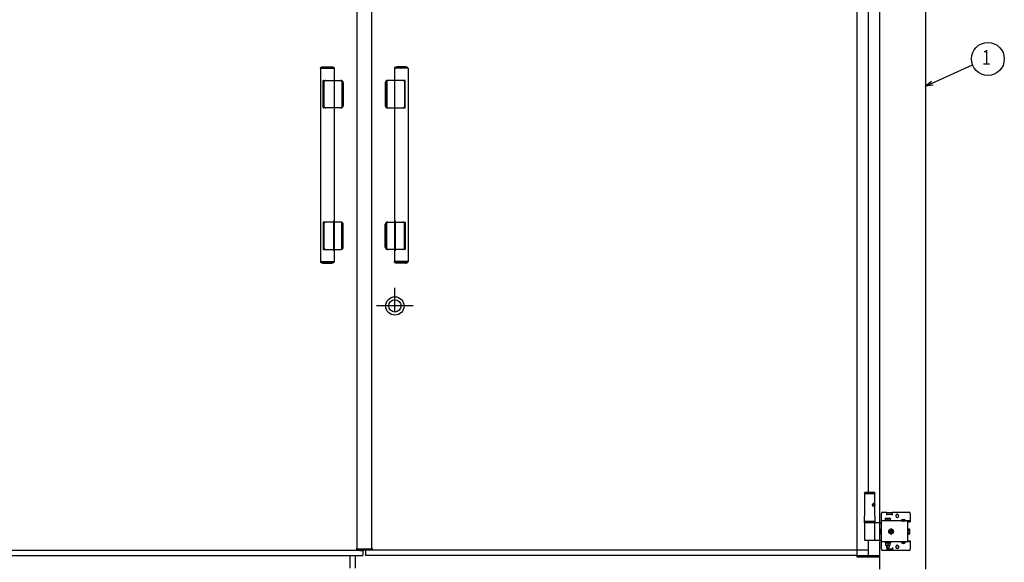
# Model space of a CAD drawing. Units: millimetres, scale not verified. Extents: x -4205 to 4205, y -2970 to 2970.
# Drawn here: x -759 to 1396, y -740 to 448 of the extents above; entities that cross this region are included whole.
import ezdxf
from ezdxf.enums import TextEntityAlignment as Align

# ---------------------------------------------------------------- set-up
doc = ezdxf.new("R2010")
doc.units = ezdxf.units.MM
doc.header["$LTSCALE"] = 12
doc.layers.add('0-3_YKK_A1', color=4, linetype='Continuous')
doc.layers.add('0-4_YKK_D', color=6, linetype='Continuous')
doc.styles.add('ＭＳ ゴシック', font='')
doc.styles.get('ＭＳ ゴシック').set_extended_font_data('MS Gothic')

msp = doc.modelspace()

# ---------------------------------------------------------------- linework, layer by layer
at = {"layer": '0-3_YKK_A1'}
for p, q in [((1223.02, 1630), (1223.02, -755.01)), ((-20.98, 1515.49), (-20.98, -710.61)), ((11.02, 1515.49), (11.02, -710.61)), ((1098.02, 1248.99), (1098.02, -586.01)), ((1123.02, -638.01), (1123.02, 601.99)), ((-95.57, 344.99), (-76.07, 344.99)), ((85.61, 344.99), (66.11, 344.99)), ((-100.82, 341.49), (-100.82, -81.51)), ((-100.82, 341.49), (-70.82, 341.49)), ((-100.52, 341.49), (-100.52, 342.86)), ((-72.1, 343.29), (-99.54, 343.29)), ((-71.12, 342.86), (-71.12, 341.49)), ((-70.82, 341.49), (-70.82, -81.51)), ((60.86, 341.49), (60.86, -81.51)), ((90.86, 341.49), (60.86, 341.49)), ((61.16, 342.86), (61.16, 341.49)), ((62.14, 343.29), (89.58, 343.29)), ((90.56, 341.49), (90.56, 342.86)), ((90.86, 341.49), (90.86, -81.51)), ((-94.73, 255.49), (-94.73, 314.49)), ((-94.23, 314.99), (-70.82, 314.99)), ((-93.82, 284.99), (-93.82, 309.99)), ((-93.32, 312.49), (-93.32, 257.49)), ((-70.82, 314.99), (-55.37, 314.99)), ((-54.02, 312.49), (-54.02, 257.49)), ((-52.87, 257.49), (-52.87, 312.49)), ((-50.82, 309.99), (-50.82, 259.99)), ((40.86, 309.99), (40.86, 259.99)), ((42.91, 257.49), (42.91, 312.49)), ((44.06, 312.49), (44.06, 257.49)), ((60.86, 314.99), (45.41, 314.99)), ((84.27, 314.99), (60.86, 314.99)), ((83.36, 312.49), (83.36, 257.49)), ((83.86, 284.99), (83.86, 309.99)), ((84.77, 255.49), (84.77, 314.49)), ((-93.82, 259.99), (-93.82, 284.99)), ((83.86, 259.99), (83.86, 284.99)), ((-94.73, 4.49), (-94.73, -54.51)), ((-93.32, -52.51), (-93.32, 2.49)), ((-72.32, 7.49), (-72.32, -57.61)), ((-54.02, -52.51), (-54.02, 2.49)), ((-52.87, 2.49), (-52.87, -52.51)), ((42.91, 2.49), (42.91, -52.51)), ((44.06, -52.51), (44.06, 2.49)), ((62.36, 7.49), (62.36, -57.61)), ((83.36, -52.51), (83.36, 2.49)), ((84.77, 4.49), (84.77, -54.51)), ((-93.82, -0.01), (-93.82, -25.01)), ((-50.82, -50.01), (-50.82, -0.01)), ((40.86, -50.01), (40.86, -0.01)), ((83.86, -0.01), (83.86, -25.01)), ((-93.82, -25.01), (-93.82, -50.01)), ((83.86, -25.01), (83.86, -50.01)), ((-94.23, -55.01), (-70.82, -55.01)), ((-70.82, -55.01), (-55.37, -55.01)), ((60.86, -55.01), (45.41, -55.01)), ((84.27, -55.01), (60.86, -55.01)), ((-100.82, -81.51), (-70.82, -81.51)), ((-100.52, -81.51), (-100.52, -82.88)), ((-72.1, -83.32), (-99.54, -83.32)), ((-95.57, -85.01), (-76.07, -85.01)), ((-71.12, -82.88), (-71.12, -81.51)), ((90.86, -81.51), (60.86, -81.51)), ((61.16, -82.88), (61.16, -81.51)), ((62.14, -83.32), (89.58, -83.32)), ((85.61, -85.01), (66.11, -85.01)), ((90.56, -81.51), (90.56, -82.88)), ((62.02, -189.88), (62.02, -139.08)), ((102.02, -178.51), (22.02, -178.51)), ((1089.52, -588.01), (1090.67, -586.01)), ((1089.52, -588.01), (1089.52, -589.01)), ((1089.52, -589.01), (1089.52, -639.01)), ((1112.52, -588.01), (1111.36, -586.01)), ((1112.52, -588.01), (1112.52, -589.01)), ((1112.52, -639.01), (1112.52, -589.01)), ((1110.2, -613.59), (1110.8, -613.59)), ((1110.2, -614.43), (1110.8, -614.43)), ((1111.22, -611.91), (1111.82, -611.91)), ((1111.22, -616.11), (1111.82, -616.11)), ((1112.52, -639.01), (1112.52, -653.01)), ((1123.02, -755.01), (1123.02, -638.01)), ((1127.02, -711.01), (1127.02, -633.01)), ((1130.02, -630.01), (1139.02, -630.01)), ((1139.02, -636.51), (1139.02, -630.01)), ((1139.02, -631.01), (1151.02, -631.01)), ((1139.02, -634.01), (1151.02, -634.01)), ((1141.02, -647.21), (1141.02, -643.64)), ((1151.02, -630.01), (1187.02, -630.01)), ((1151.02, -636.51), (1151.02, -630.01)), ((1158.27, -638.26), (1158.27, -637.76)), ((1164.77, -638.26), (1164.77, -637.76)), ((1190.02, -633.01), (1190.02, -651.31)), ((1089.52, -654.01), (1089.52, -690.01)), ((1112.52, -690.01), (1112.52, -654.01)), ((1123.02, -653.01), (1127.02, -653.01)), ((1190.02, -648.81), (1127.02, -648.81)), ((1148.02, -666.24), (1143.02, -669.12)), ((1153.02, -669.12), (1148.02, -666.24)), ((1170.27, -648.3), (1170.27, -648.81)), ((1170.27, -648.81), (1179.77, -648.81)), ((1184.02, -651.31), (1184.02, -648.81)), ((1184.02, -651.31), (1184.02, -692.71)), ((1184.02, -651.31), (1190.02, -651.31)), ((1188.32, -667.01), (1187.87, -666.24)), ((1188.32, -667.01), (1188.32, -677.01)), ((1144.87, -671.41), (1144.87, -672.61)), ((1146.11, -671.41), (1144.87, -671.41)), ((1144.87, -672.61), (1146.11, -672.61)), ((1148.62, -668.86), (1147.42, -668.86)), ((1147.42, -668.86), (1147.42, -670.1)), ((1147.42, -673.92), (1147.42, -675.16)), ((1147.42, -675.16), (1148.62, -675.16)), ((1148.62, -670.1), (1148.62, -668.86)), ((1148.62, -675.16), (1148.62, -673.92)), ((1151.17, -671.41), (1149.93, -671.41)), ((1149.93, -672.61), (1151.17, -672.61)), ((1151.17, -672.61), (1151.17, -671.41)), ((1153.02, -674.9), (1153.02, -669.12)), ((1184.32, -675.91), (1184.02, -675.91)), ((1184.32, -669.12), (1187.87, -669.12)), ((1184.32, -674.9), (1187.87, -674.9)), ((1184.32, -677.78), (1187.87, -677.78)), ((1188.32, -677.01), (1187.87, -677.78)), ((-22.28, -708.61), (-20.98, -708.61)), ((-22.28, -708.61), (-22.17, -711.65)), ((-21.28, -708.61), (-21.28, -710.61)), ((11.32, -710.61), (-21.28, -710.61)), ((-14.68, -710.61), (-14.68, -713.61)), ((-7.68, -710.61), (-7.75, -712.65)), ((-5.25, -710.61), (-5.32, -712.65)), ((11.02, -708.61), (12.32, -708.61)), ((11.32, -708.61), (11.32, -710.61)), ((12.32, -708.61), (12.21, -711.65)), ((1098.02, -691.01), (1098.02, -725.01)), ((1109.83, -691.01), (1123.02, -691.01)), ((1123.02, -691.01), (1127.02, -691.01)), ((1190.02, -695.21), (1127.02, -695.21)), ((1137.82, -695.21), (1137.82, -696.81)), ((1138.02, -706.21), (1144.02, -706.21)), ((1138.56, -701.81), (1138.56, -706.75)), ((1139.02, -707.51), (1139.02, -714.01)), ((1139.02, -710.01), (1151.02, -710.01)), ((1141.02, -696.81), (1141.02, -701.38)), ((1143.48, -701.81), (1143.48, -706.75)), ((1144.22, -695.21), (1144.22, -696.81)), ((1151.02, -707.51), (1151.02, -714.01)), ((1158.27, -705.76), (1158.27, -706.26)), ((1164.77, -705.76), (1164.77, -706.26)), ((1170.27, -695.72), (1170.27, -695.21)), ((1170.27, -695.21), (1179.77, -695.21)), ((1184.02, -692.71), (1190.02, -692.71)), ((1184.02, -692.71), (1184.02, -695.21)), ((1190.02, -692.71), (1190.02, -711.01)), ((-1082.98, -725.01), (-7.98, -725.01)), ((-35.89, -752.76), (-35.89, -725.01)), ((-23.89, -752.76), (-23.89, -725.01)), ((-21.18, -712.61), (-14.68, -712.61)), ((-14.68, -713.61), (-6.32, -713.61)), ((-7.98, -712.61), (-7.98, -725.01)), ((-5.32, -712.61), (11.21, -712.61)), ((-1.98, -712.61), (-1.98, -725.01)), ((1073.02, -725.01), (-1.98, -725.01)), ((1073.02, -725.01), (1123.02, -725.01)), ((1139.02, -714.01), (1130.02, -714.01)), ((1139.02, -713.01), (1151.02, -713.01)), ((1187.02, -714.01), (1151.02, -714.01))]:
    msp.add_line(p, q, dxfattribs=at)
for points in [[(1073.02, 1564.99), (1073.02, -728.01), (1123.02, -728.01)], [(-55.37, 254.99), (-70.82, 254.99), (-94.23, 254.99)], [(45.41, 254.99), (60.86, 254.99), (84.27, 254.99)], [(-55.37, 4.99), (-70.82, 4.99), (-94.23, 4.99)], [(45.41, 4.99), (60.86, 4.99), (84.27, 4.99)], [(1089.52, -588.01), (1098.02, -588.01), (1112.52, -588.01)], [(1089.52, -589.01), (1098.02, -589.01), (1112.52, -589.01)], [(1090.67, -586.01), (1098.02, -586.01), (1111.36, -586.01)], [(1111.34, -612.75), (1111.34, -612.92), (1111.32, -613.07), (1111.27, -613.22), (1111.21, -613.35), (1111.12, -613.45), (1111.02, -613.53), (1110.91, -613.58), (1110.8, -613.59)], [(1110.8, -614.43), (1110.91, -614.45), (1111.02, -614.5), (1111.12, -614.57), (1111.21, -614.68), (1111.27, -614.8), (1111.32, -614.95), (1111.34, -615.11), (1111.34, -615.27)], [(1112.31, -613.5), (1112.25, -613.45), (1112.15, -613.35), (1112.07, -613.22), (1112, -613.07), (1111.96, -612.92), (1111.93, -612.75)], [(1111.93, -615.27), (1111.96, -615.11), (1112, -614.95), (1112.07, -614.8), (1112.15, -614.68), (1112.25, -614.57), (1112.31, -614.52)], [(1112.52, -653.01), (1098.02, -653.01), (1089.52, -653.01), (1089.52, -639.01)], [(1172.67, -646.31), (1173.87, -648.78), (1175.02, -649.39)], [(1177.37, -646.31), (1176.16, -648.78), (1175.02, -649.39)], [(1089.52, -650.01), (1098.02, -650.01), (1112.52, -650.01)], [(1112.52, -650.01), (1098.02, -650.01), (1089.52, -650.01)], [(1123.02, -653.01), (1098.02, -653.01), (1089.52, -653.01)], [(1127.02, -677.11), (1125.02, -677.11), (1125.02, -666.91), (1127.02, -666.91)], [(1170.27, -648.3), (1179.77, -648.3), (1179.77, -648.81)], [(1184.32, -677.78), (1184.32, -666.24), (1187.87, -666.24)], [(1143.02, -669.12), (1143.02, -674.9), (1148.02, -677.78), (1153.02, -674.9)], [(1184.32, -675.91), (1184.32, -668.11), (1184.02, -668.11)], [(1090.52, -691.01), (1098.02, -691.01), (1109.83, -691.01)], [(1138.02, -701.81), (1138.02, -706.21), (1139.02, -707.21), (1143.02, -707.21)], [(1144.02, -701.81), (1144.02, -706.21), (1143.02, -707.21)], [(1170.27, -695.72), (1179.77, -695.72), (1179.77, -695.21)], [(1172.67, -697.71), (1173.87, -695.24), (1175.02, -694.63)], [(1177.37, -697.71), (1176.16, -695.24), (1175.02, -694.63)], [(-1107.98, -713.01), (-1082.98, -713.01), (-7.98, -713.01)], [(1098.02, -713.01), (1073.02, -713.01), (-1.98, -713.01)]]:
    msp.add_lwpolyline(points, dxfattribs=at)
for points in [[(1146.02, -647.21), (1136.02, -647.21), (1136.02, -643.21), (1146.02, -643.21)], [(1134.77, -648.81), (1134.77, -647.21), (1147.27, -647.21), (1147.27, -648.81)], [(1134.77, -695.21), (1134.77, -696.81), (1147.27, -696.81), (1147.27, -695.21)], [(1146.02, -696.81), (1136.02, -696.81), (1136.02, -701.81), (1146.02, -701.81)]]:
    msp.add_lwpolyline(points, close=True, dxfattribs=at)
for centre, radius in [((62.02, -178.51), 20), ((62.02, -178.51), 20), ((62.02, -178.51), 13.5), ((1148.02, -672.01), 5), ((1148.02, -672.01), 4.3)]:
    msp.add_circle(centre, radius, dxfattribs=at)
for centre, radius, start, end in [((-85.82, 306.2), 40, 104.21682, 110.76843), ((-95.57, 344.69), 0.3, 90, 104.21682), ((-95.57, 344.69), 0.3, 61.29529, 90), ((-85.82, 362.49), 20, 241.29529, 250.4307), ((-85.82, 362.49), 20, 289.5693, 298.70471), ((-76.07, 344.69), 0.3, 90, 118.70471), ((-76.07, 344.69), 0.3, 75.78318, 90), ((-85.82, 306.2), 40, 69.23157, 75.78318), ((75.86, 306.2), 40, 104.21682, 110.76843), ((66.11, 344.69), 0.3, 90, 104.21682), ((66.11, 344.69), 0.3, 61.29529, 90), ((75.86, 362.49), 20, 241.29529, 250.4307), ((75.86, 362.49), 20, 289.5693, 298.70471), ((85.61, 344.69), 0.3, 90, 118.70471), ((85.61, 344.69), 0.3, 75.78318, 90), ((75.86, 306.2), 40, 69.23157, 75.78318), ((-99.72, 342.86), 0.8, 110.76843, 180), ((-92.42, 343.93), 0.3, 250.4307, 279.9206), ((-85.82, 306.2), 38, 80.0794, 99.9206), ((-79.22, 343.93), 0.3, 260.0794, 289.5693), ((-71.92, 342.86), 0.8, 0, 69.23157), ((61.96, 342.86), 0.8, 110.76843, 180), ((69.26, 343.93), 0.3, 250.4307, 279.9206), ((75.86, 306.2), 38, 80.0794, 99.9206), ((82.46, 343.93), 0.3, 260.0794, 289.5693), ((89.76, 342.86), 0.8, 0, 69.23157), ((-94.23, 314.49), 0.5, 90, 180), ((-88.82, 309.99), 5, 90, 180), ((-90.82, 312.49), 2.5, 90, 180), ((-56.52, 312.49), 2.5, 0, 90), ((-55.82, 309.99), 5, 0, 90), ((-55.37, 312.49), 2.5, 0, 90), ((45.86, 309.99), 5, 90, 180), ((45.41, 312.49), 2.5, 90, 180), ((46.56, 312.49), 2.5, 90, 180), ((78.86, 309.99), 5, 0, 90), ((80.86, 312.49), 2.5, 0, 90), ((84.27, 314.49), 0.5, 0, 90), ((-88.82, 259.99), 5, 180, 270), ((-55.82, 259.99), 5, 270, 0), ((45.86, 259.99), 5, 180, 270), ((78.86, 259.99), 5, 270, 0), ((-94.23, 255.49), 0.5, 180, 270), ((-90.82, 257.49), 2.5, 180, 270), ((-56.52, 257.49), 2.5, 270, 0), ((-55.37, 257.49), 2.5, 270, 0), ((45.41, 257.49), 2.5, 180, 270), ((46.56, 257.49), 2.5, 180, 270), ((80.86, 257.49), 2.5, 270, 0), ((84.27, 255.49), 0.5, 270, 0), ((-94.23, 4.49), 0.5, 90, 180), ((-88.82, -0.01), 5, 90, 180), ((-90.82, 2.49), 2.5, 90, 180), ((-56.52, 2.49), 2.5, 0, 90), ((-55.82, -0.01), 5, 0, 90), ((-55.37, 2.49), 2.5, 0, 90), ((45.86, -0.01), 5, 90, 180), ((45.41, 2.49), 2.5, 90, 180), ((46.56, 2.49), 2.5, 90, 180), ((78.86, -0.01), 5, 0, 90), ((80.86, 2.49), 2.5, 0, 90), ((84.27, 4.49), 0.5, 0, 90), ((-94.23, -54.51), 0.5, 180, 270), ((-88.82, -50.01), 5, 180, 270), ((-90.82, -52.51), 2.5, 180, 270), ((-56.52, -52.51), 2.5, 270, 0), ((-55.82, -50.01), 5, 270, 0), ((-55.37, -52.51), 2.5, 270, 0), ((45.86, -50.01), 5, 180, 270), ((45.41, -52.51), 2.5, 180, 270), ((46.56, -52.51), 2.5, 180, 270), ((78.86, -50.01), 5, 270, 0), ((80.86, -52.51), 2.5, 270, 0), ((84.27, -54.51), 0.5, 270, 0), ((-99.72, -82.88), 0.8, 180, 249.23157), ((-85.82, -46.23), 40, 249.23157, 255.78318), ((-95.57, -84.71), 0.3, 255.78318, 270), ((-95.57, -84.71), 0.3, 270, 298.70471), ((-85.82, -102.52), 20, 109.5693, 118.70471), ((-92.42, -83.95), 0.3, 80.0794, 109.5693), ((-85.82, -46.23), 38, 260.0794, 279.9206), ((-79.22, -83.95), 0.3, 70.4307, 99.9206), ((-85.82, -102.52), 20, 61.29529, 70.4307), ((-76.07, -84.71), 0.3, 241.29529, 270), ((-76.07, -84.71), 0.3, 270, 284.21682), ((-85.82, -46.23), 40, 284.21682, 290.76843), ((-71.92, -82.88), 0.8, 290.76843, 0), ((61.96, -82.88), 0.8, 180, 249.23157), ((75.86, -46.23), 40, 249.23157, 255.78318), ((66.11, -84.71), 0.3, 255.78318, 270), ((66.11, -84.71), 0.3, 270, 298.70471), ((75.86, -102.52), 20, 109.5693, 118.70471), ((69.26, -83.95), 0.3, 80.0794, 109.5693), ((75.86, -46.23), 38, 260.0794, 279.9206), ((82.46, -83.95), 0.3, 70.4307, 99.9206), ((75.86, -102.52), 20, 61.29529, 70.4307), ((85.61, -84.71), 0.3, 241.29529, 270), ((85.61, -84.71), 0.3, 270, 284.21682), ((75.86, -46.23), 40, 284.21682, 290.76843), ((89.76, -82.88), 0.8, 290.76843, 0), ((1130.02, -633.01), 3, 90, 180), ((1138.52, -650.64), 7.43, 70.34714, 109.65286), ((1143.52, -650.64), 7.43, 70.34714, 109.65286), ((1161.52, -637.76), 3.25, 0, 180), ((1161.52, -638.26), 3.25, 180, 0), ((1175.02, -651.59), 5.77, 34.65097, 145.34903), ((1187.02, -633.01), 3, 0, 90), ((1090.52, -654.01), 1, 90, 180), ((1111.52, -654.01), 1, 0, 90), ((1185.76, -667.68), 2.56, 325.61575, 34.38425), ((1146.11, -670.1), 1.31, 270, 0), ((1146.11, -673.92), 1.31, 0, 90), ((1149.93, -670.1), 1.31, 180, 270), ((1149.93, -673.92), 1.31, 90, 180), ((1185.76, -676.34), 2.56, 325.61575, 34.38425), ((1178.77, -672.01), 9.55, 342.41205, 17.58795), ((1090.52, -690.01), 1, 180, 270), ((1111.52, -690.01), 1, 270, 0), ((1130.02, -711.01), 3, 180, 270), ((1138.52, -694.38), 7.43, 250.34714, 289.65286), ((1143.52, -694.38), 7.43, 250.34714, 289.65286), ((1161.52, -705.76), 3.25, 0, 180), ((1161.52, -706.26), 3.25, 180, 0), ((1175.02, -692.44), 5.77, 214.65097, 325.34903), ((1187.02, -711.01), 3, 270, 0), ((-21.18, -711.61), 1, 182, 270), ((-8.75, -712.61), 1, 270, 358), ((-6.32, -712.61), 1, 270, 358), ((11.21, -711.61), 1, 270, 358)]:
    msp.add_arc(centre, radius, start, end, dxfattribs=at)
msp.add_ellipse((1109.86, -614.01), major_axis=(0, 3.5), ratio=0.707107, dxfattribs=at)
for centre, start_param, end_param in [((1103.85, -614.01), 4.6657054, 4.7590726), ((1105.04, -614.01), 4.8528504, 4.9478932), ((1105.04, -614.01), 4.4768847, 4.5719276), ((1105.63, -614.01), 4.8528504, 4.9478932), ((1105.63, -614.01), 4.4768847, 4.5719276)]:
    msp.add_ellipse(centre, major_axis=(0, 9), ratio=0.707107, start_param=start_param, end_param=end_param, dxfattribs=at)
at = {"layer": '0-4_YKK_D'}
for points in [[(1222.62, 302.14), (1238.11, 309.15), (1326.21, 349)], [(1239.99, 305), (1222.62, 302.14), (1236.23, 313.3)]]:
    msp.add_lwpolyline(points, dxfattribs=at)
msp.add_circle((1359.78, 361.98), 36, dxfattribs=at)

# ---------------------------------------------------------------- texts
at = {"layer": '0-4_YKK_D', "style": 'ＭＳ ゴシック', "width": 0.8}
msp.add_text('1', height=32.99, dxfattribs=at).set_placement((1347.78, 339.48), align=Align.BOTTOM_LEFT)

doc.saveas('drawing.dxf')
